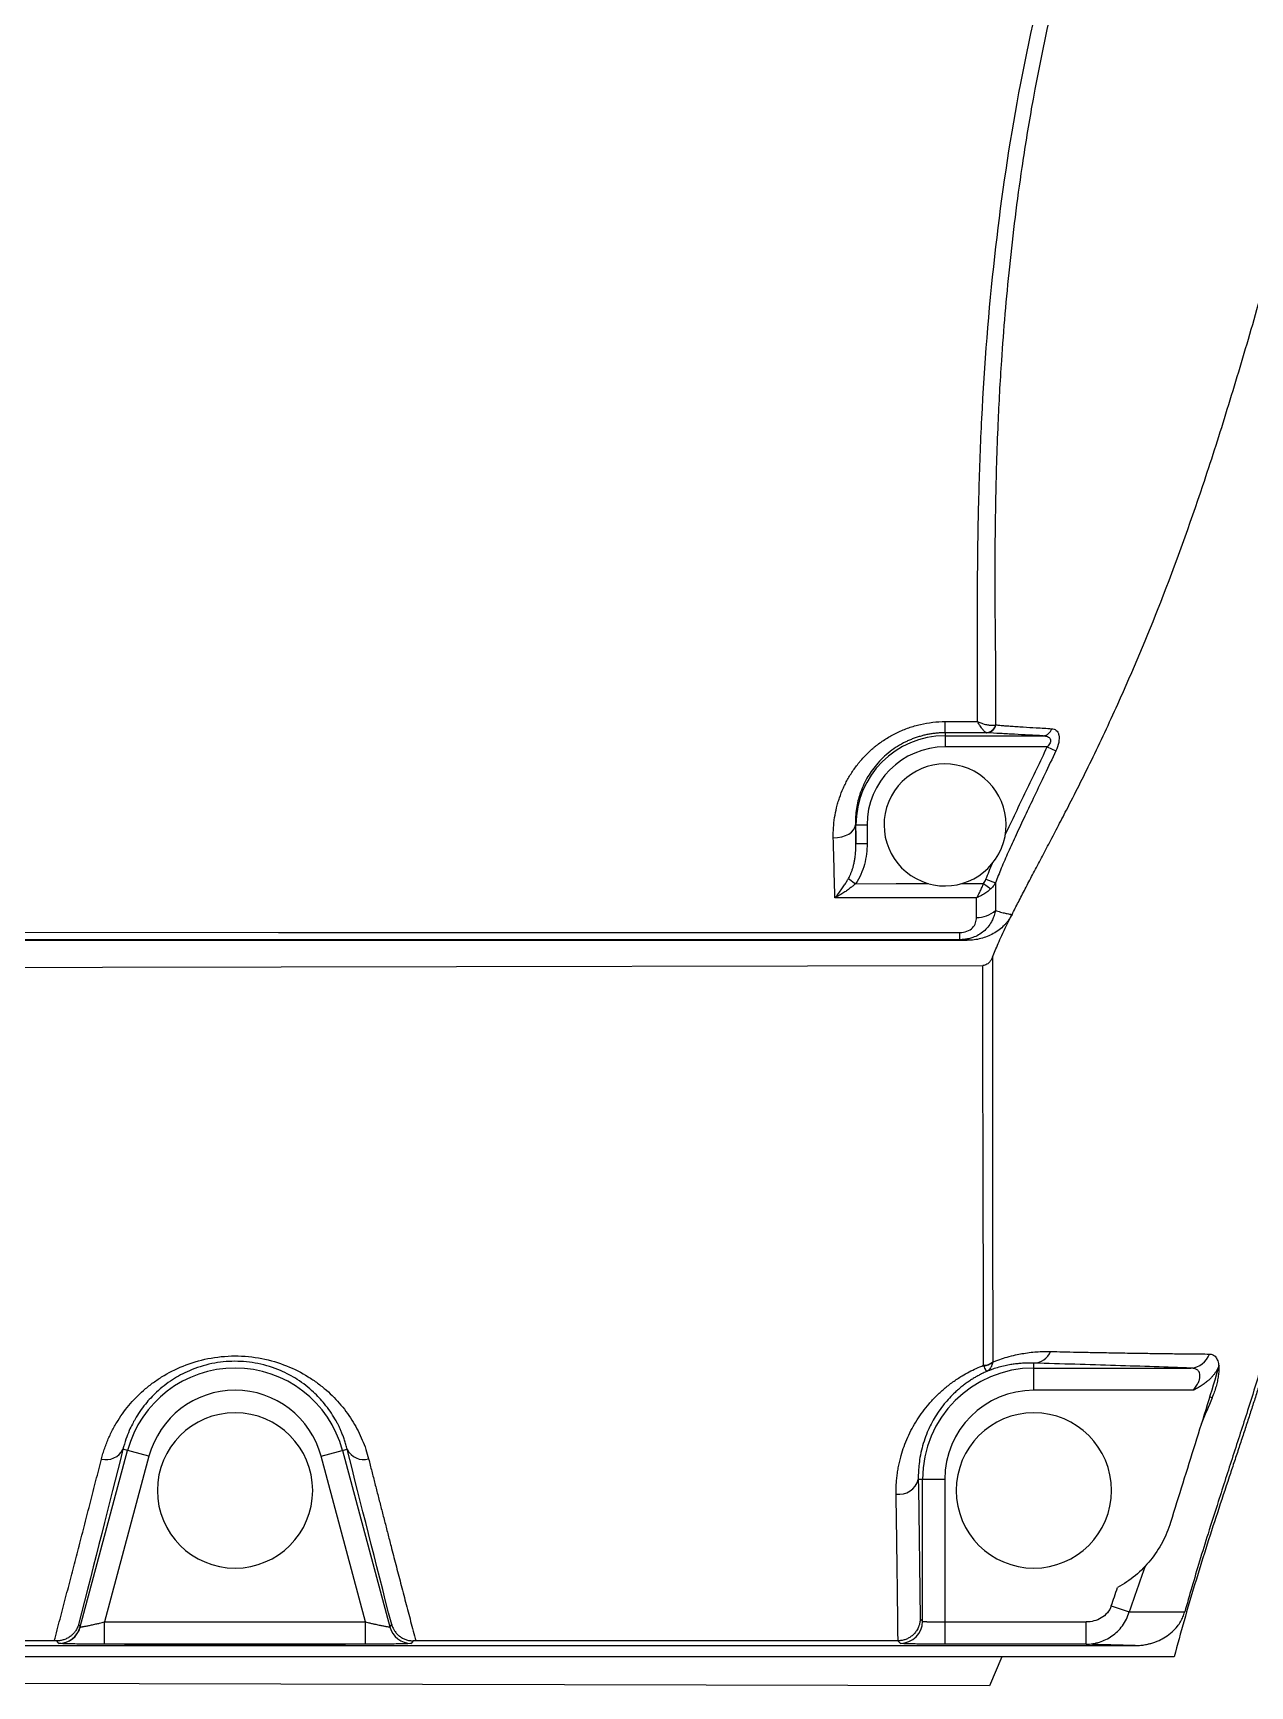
# Model space of a CAD drawing. Header units: millimetres. Extents: x -193 to 542, y 0 to 978.
# Drawn here: x -37.1 to 17.7, y 610.3 to 684.8 of the extents above; entities that cross this region are included whole.
import ezdxf

# ---------------------------------------------------------------- set-up
doc = ezdxf.new("R2010")
doc.units = ezdxf.units.MM

msp = doc.modelspace()

# ---------------------------------------------------------------- linework, layer by layer
at = {"color": 7, "linetype": 'Continuous', "lineweight": 25}
for p, q in [((4.002, 653.758), (5.458, 653.758)), ((5.88, 653.253), (4, 653.254)), ((4, 653.254), (4, 652.617)), ((4, 653.117), (8.419, 653.117)), ((8.604, 652.617), (4, 652.617)), ((8.604, 652.617), (8.991, 652.434)), ((-0.038, 649.1), (0.483, 649.1)), ((-0.017, 648.27), (-0.017, 649.1)), ((0.483, 649.1), (0.483, 648.27)), ((-0.017, 648.27), (0.483, 648.27)), ((-0.352, 646.688), (-0.035, 646.451)), ((5.734, 646.458), (6.054, 646.213)), ((5.842, 646.652), (6.268, 646.486)), ((-65.441, 643.9), (4.998, 643.9)), ((4.664, 643.924), (4.665, 644.252)), ((8, 623.617), (8, 624.84)), ((8, 624.617), (15.073, 624.617)), ((15.191, 623.617), (8, 623.617)), ((16.034, 623.276), (15.925, 623.32)), ((-34.977, 612.945), (-32.846, 620.899)), ((-31.88, 620.64), (-33.055, 620.954)), ((-24.12, 620.64), (-22.945, 620.954)), ((-23.154, 620.899), (-21.023, 612.945)), ((-31.88, 620.64), (-33.882, 613.17)), ((-22.118, 613.17), (-24.12, 620.64)), ((3.983, 619.6), (2.793, 619.6)), ((2.983, 613.204), (2.983, 619.6)), ((3.983, 619.6), (3.983, 612.17)), ((2.876, 613.311), (2.983, 613.204)), ((11.491, 613.893), (12.298, 613.625)), ((-35.058, 613.051), (-34.977, 612.945)), ((-33.882, 612.17), (-33.882, 613.17)), ((-33.882, 613.17), (-22.118, 613.17)), ((-22.118, 612.17), (-22.118, 613.17)), ((-21.023, 612.945), (-20.941, 613.052)), ((3.983, 613.17), (10.354, 613.17)), ((10.354, 612.17), (10.354, 613.17)), ((-70.248, 612.109), (12.56, 612.109)), ((-36.146, 612.32), (-57.868, 612.319)), ((-35.943, 612.204), (-36.031, 612.32)), ((-22.118, 612.17), (-33.882, 612.17)), ((-32.913, 612.144), (-32.983, 612.109)), ((-32.913, 612.144), (-23.087, 612.144)), ((-32.913, 612.109), (-32.913, 612.144)), ((-23.017, 612.109), (-23.087, 612.144)), ((-23.087, 612.144), (-23.087, 612.109)), ((-19.968, 612.32), (-20.057, 612.204)), ((1.867, 612.321), (-19.856, 612.32)), ((1.983, 612.204), (1.867, 612.321)), ((10.354, 612.17), (3.983, 612.17)), ((6.563, 611.6), (-67.044, 611.6)), ((6.563, 611.6), (6, 610.287)), ((6, 610.287), (-66.693, 610.466))]:
    msp.add_line(p, q, dxfattribs=at)
at = {"color": 7, "linetype": 'Continuous', "lineweight": 25, "flags": 128}
for points in [[(-1.037, 648.512), (-0.845, 648.527), (-0.661, 648.562), (-0.491, 648.617), (-0.341, 648.69), (-0.216, 648.779), (-0.122, 648.879), (-0.062, 648.987), (-0.038, 649.1)], [(-0.035, 646.451), (1.802, 646.453), (3.247, 646.455)], [(4.76, 646.457), (5.306, 646.458), (5.734, 646.458)], [(5.415, 645.817), (1.842, 645.813), (-0.965, 645.809)], [(4.664, 643.924), (-34.41, 643.926), (-65.111, 643.928)], [(-65.11, 644.263), (-41.386, 644.259), (-26.036, 644.257), (-10.686, 644.254), (4.665, 644.252)], [(-66.177, 642.624), (-25.927, 642.703), (5.698, 642.764)], [(16.331, 624.696), (16.34, 624.717), (16.346, 624.733)]]:
    msp.add_lwpolyline(points, dxfattribs=at)
at = {"color": 7, "linetype": 'Continuous', "lineweight": 25}
for centre, radius, start, end in [((-35.536, 653.689), 39.539, 359.36973, 0.1002), ((5.821, 653.726), 0.472, 275.48924, 345.92549), ((5.846, 653.708), 0.456, 274.1573, 347.45734), ((8.383, 653.553), 0.438, 274.73872, 344.91913), ((4, 649.1), 4.017, 90, 180), ((4, 649.1), 3.517, 90, 180), ((4, 649.1), 2.75, 337.47733, 157.47733), ((4, 649.1), 2.75, 157.47733, 337.47733), ((5.464, 646.103), 1.175, 267.48757, 313.08892), ((7.96, 625.703), 0.864, 272.65151, 336.8645), ((15.037, 625.534), 0.918, 272.24576, 341.90716), ((-28, 619.6), 5.017, 15, 165), ((8, 619.6), 5.017, 90, 180), ((5.753, 625.307), 0.565, 268.48245, 313.89703), ((5.745, 625.283), 0.563, 270.20192, 315.30974), ((-28, 619.6), 4.017, 15, 165), ((8, 619.6), 4.017, 90, 180), ((-28, 619.1), 3.5, 0, 180), ((8, 619.1), 3.5, 0, 180), ((-33.804, 621.324), 0.836, 254.98424, 333.75768), ((-22.197, 621.324), 0.835, 206.30238, 285.05193), ((1.921, 619.826), 0.901, 261.80576, 345.48185), ((-28, 619.1), 3.5, 180, 0), ((8, 619.1), 3.5, 180, 0), ((1.983, 613.205), 1, 270.02044, 359.97956), ((-35.943, 613.205), 1, 270.01484, 344.98516), ((-35.941, 613.202), 1, 270.11515, 345.0429), ((-20.057, 613.205), 1, 195.01484, 269.98516)]:
    msp.add_arc(centre, radius, start, end, dxfattribs=at)
for points, knots in [([(5.458, 653.758), (5.46, 653.993), (5.462, 654.455), (5.465, 655.141), (5.466, 655.802), (5.466, 656.44), (5.464, 657.496), (5.46, 658.826), (5.467, 661.15), (5.514, 663.952), (5.689, 668.693), (6.146, 674.565), (7.17, 681.728), (8.475, 687.63), (9.868, 692.348), (11.089, 695.848), (12.484, 699.27), (13.786, 702.04), (14.906, 704.202), (15.787, 705.807), (16.731, 707.447), (17.399, 708.542), (17.739, 709.098)], [0, 0, 0, 0, 0.0136071, 0.026691, 0.0392518, 0.0512894, 0.062804, 0.0987357, 0.1254932, 0.1910071, 0.2510171, 0.3792796, 0.4998573, 0.6244567, 0.6877894, 0.7499532, 0.8123801, 0.8747657, 0.9045353, 0.9353206, 0.9671374, 1, 1, 1, 1]), ([(18.21, 708.821), (18.04, 708.543), (17.657, 707.914), (17.032, 706.852), (16.296, 705.561), (15.465, 704.031), (14.657, 702.457), (13.834, 700.747), (13.034, 698.966), (12.293, 697.173), (10.971, 693.726), (9.341, 688.541), (8.118, 682.888), (7.347, 678.12), (6.875, 674.328), (6.548, 670.475), (6.356, 666.939), (6.26, 663.666), (6.235, 660.604), (6.249, 658.361), (6.266, 656.825), (6.276, 655.675), (6.279, 654.585), (6.279, 653.918), (6.279, 653.611)], [0, 0, 0, 0, 0.016456, 0.037197, 0.06223, 0.091567, 0.125232, 0.151709, 0.187614, 0.224077, 0.250059, 0.375014, 0.500077, 0.546025, 0.624258, 0.698536, 0.749016, 0.812301, 0.874546, 0.916513, 0.937213, 0.961168, 0.982099, 1, 1, 1, 1]), ([(7.016, 645.064), (7.111, 645.251), (7.307, 645.638), (7.617, 646.234), (7.949, 646.866), (8.303, 647.534), (8.676, 648.242), (9.068, 648.99), (9.718, 650.245), (10.645, 652.089), (12.103, 655.196), (13.833, 659.311), (15.409, 663.695), (16.678, 667.667), (17.691, 671.048), (18.587, 674.188), (19.384, 677.046), (20.087, 679.581), (20.802, 682.151), (21.296, 683.872), (21.545, 684.739)], [0, 0, 0, 0, 0.0148658, 0.0307098, 0.0475473, 0.0653947, 0.0842698, 0.1041919, 0.1251826, 0.1842749, 0.2503338, 0.3680937, 0.5001015, 0.5799747, 0.6632237, 0.749982, 0.8111395, 0.8732124, 0.9362019, 1, 1, 1, 1]), ([(-1.037, 648.512), (-1.044, 648.822), (-1.025, 649.127), (-0.956, 649.579), (-0.911, 649.804), (-0.842, 650.063), (-0.808, 650.173), (-0.785, 650.246), (-0.773, 650.282), (-0.708, 650.472), (-0.62, 650.695), (-0.499, 650.948), (-0.443, 651.055), (-0.405, 651.126), (-0.386, 651.16), (-0.284, 651.34), (-0.151, 651.55), (0.021, 651.782), (0.098, 651.879), (0.151, 651.944), (0.177, 651.974), (0.317, 652.137), (0.435, 652.261), (0.622, 652.438), (0.717, 652.524), (0.816, 652.607), (0.883, 652.661), (0.915, 652.687), (1.092, 652.823), (1.238, 652.924), (1.465, 653.063), (1.541, 653.108), (1.698, 653.193), (1.775, 653.232), (2.023, 653.35), (2.191, 653.42), (2.449, 653.51), (2.536, 653.537), (2.711, 653.588), (2.797, 653.61), (3.255, 653.715), (3.626, 653.758), (4.002, 653.758)], [0, 0, 0, 0, 0.125, 0.125, 0.1875, 0.21875, 0.234375, 0.234375, 0.25, 0.25, 0.3125, 0.34375, 0.359375, 0.359375, 0.375, 0.375, 0.4375, 0.46875, 0.484375, 0.484375, 0.5, 0.5, 0.5625, 0.5625, 0.59375, 0.609375, 0.609375, 0.625, 0.625, 0.6875, 0.6875, 0.71875, 0.71875, 0.75, 0.75, 0.8125, 0.8125, 0.84375, 0.84375, 0.875, 0.875, 1, 1, 1, 1]), ([(5.458, 653.758), (5.481, 653.748), (5.56, 653.714), (5.681, 653.67), (5.81, 653.633), (5.936, 653.605), (6.062, 653.59), (6.185, 653.59), (6.249, 653.604), (6.279, 653.611)], [0, 0, 0, 0, 0.07369, 0.251443, 0.389829, 0.501788, 0.684696, 0.851099, 1, 1, 1, 1]), ([(5.866, 653.256), (5.858, 653.259), (5.84, 653.266), (5.808, 653.287), (5.772, 653.317), (5.731, 653.359), (5.686, 653.412), (5.633, 653.481), (5.57, 653.573), (5.51, 653.669), (5.47, 653.737), (5.458, 653.758)], [0, 0, 0, 0, 0.087317, 0.180975, 0.280881, 0.386815, 0.498428, 0.610294, 0.74863, 0.923266, 1, 1, 1, 1]), ([(6.291, 653.609), (6.351, 653.603), (6.479, 653.591), (6.693, 653.573), (6.939, 653.555), (7.22, 653.535), (7.611, 653.51), (8.145, 653.478), (8.572, 653.453), (8.805, 653.439)], [0, 0, 0, 0, 0.077024, 0.164892, 0.264281, 0.375807, 0.500013, 0.727358, 1, 1, 1, 1]), ([(8.805, 653.439), (8.881, 653.435), (8.949, 653.411), (9.033, 653.34), (9.058, 653.31), (9.098, 653.239), (9.114, 653.196), (9.145, 653.056), (9.143, 652.938), (9.095, 652.689), (9.049, 652.559), (8.991, 652.434)], [0, 0, 0, 0, 0.25, 0.25, 0.375, 0.375, 0.5, 0.5, 0.75, 0.75, 1, 1, 1, 1]), ([(4, 653.254), (3.939, 653.253), (3.817, 653.251), (3.635, 653.238), (3.453, 653.218), (3.272, 653.189), (3.092, 653.152), (2.914, 653.107), (2.738, 653.054), (2.564, 652.992), (2.393, 652.923), (2.022, 652.753), (1.477, 652.41), (0.892, 651.841), (0.442, 651.186), (0.198, 650.627), (0.068, 650.171), (0.001, 649.836), (-0.04, 649.475), (-0.039, 649.228), (-0.038, 649.1)], [0, 0, 0, 0, 0.02459, 0.049234, 0.073955, 0.098777, 0.123723, 0.148815, 0.174077, 0.19953, 0.225196, 0.251095, 0.371612, 0.501218, 0.620013, 0.750887, 0.806053, 0.865961, 0.930612, 1, 1, 1, 1]), ([(8.419, 653.117), (7.989, 653.139), (7.556, 653.162), (6.913, 653.196), (6.7, 653.207), (6.281, 653.23), (6.075, 653.242), (5.88, 653.253)], [0, 0, 0, 0, 0.5, 0.5, 0.75, 0.75, 1, 1, 1, 1]), ([(8.419, 653.117), (8.494, 653.115), (8.562, 653.103), (8.675, 653.056), (8.717, 653.02), (8.758, 652.927), (8.756, 652.868), (8.708, 652.744), (8.662, 652.679), (8.604, 652.617)], [0, 0, 0, 0, 0.25, 0.25, 0.5, 0.5, 0.75, 0.75, 1, 1, 1, 1]), ([(8.991, 652.434), (8.825, 652.084), (8.505, 651.406), (8.037, 650.428), (7.604, 649.518), (7.207, 648.675), (6.852, 647.894), (6.537, 647.173), (6.354, 646.708), (6.268, 646.486)], [0, 0, 0, 0, 0.17775, 0.343421, 0.497301, 0.63966, 0.77074, 0.890773, 1, 1, 1, 1]), ([(6.713, 648.65), (7.022, 649.314), (7.34, 649.974), (7.974, 651.295), (8.291, 651.955), (8.604, 652.617)], [0, 0, 0, 0, 0.5, 0.5, 1, 1, 1, 1]), ([(-0.352, 646.688), (-0.335, 646.719), (-0.299, 646.785), (-0.251, 646.894), (-0.203, 647.016), (-0.159, 647.152), (-0.119, 647.301), (-0.084, 647.463), (-0.053, 647.652), (-0.029, 647.87), (-0.017, 648.082), (-0.017, 648.218), (-0.017, 648.27)], [0, 0, 0, 0, 0.06525, 0.137841, 0.217786, 0.305058, 0.399601, 0.501332, 0.609715, 0.750203, 0.904896, 1, 1, 1, 1]), ([(0.483, 648.27), (0.483, 647.948), (0.446, 647.631), (0.325, 647.169), (0.273, 647.015), (0.141, 646.721), (0.062, 646.581), (-0.035, 646.451)], [0, 0, 0, 0, 0.5, 0.5, 0.75, 0.75, 1, 1, 1, 1]), ([(-0.965, 645.809), (-0.943, 645.836), (-0.887, 645.904), (-0.782, 646.038), (-0.658, 646.207), (-0.536, 646.386), (-0.436, 646.544), (-0.378, 646.643), (-0.352, 646.688)], [0, 0, 0, 0, 0.103921, 0.270258, 0.500797, 0.697828, 0.864467, 1, 1, 1, 1]), ([(-0.035, 646.451), (-0.068, 646.423), (-0.139, 646.362), (-0.26, 646.266), (-0.403, 646.159), (-0.569, 646.043), (-0.758, 645.921), (-0.894, 645.848), (-0.965, 645.809)], [0, 0, 0, 0, 0.110044, 0.242907, 0.398643, 0.577079, 0.777773, 1, 1, 1, 1]), ([(5.415, 645.817), (5.423, 645.829), (5.451, 645.874), (5.495, 645.948), (5.544, 646.037), (5.601, 646.148), (5.665, 646.286), (5.713, 646.404), (5.734, 646.458)], [0, 0, 0, 0, 0.067212, 0.25155, 0.389929, 0.502643, 0.769968, 1, 1, 1, 1]), ([(6.054, 646.213), (6.034, 646.195), (5.991, 646.157), (5.921, 646.101), (5.841, 646.042), (5.761, 645.99), (5.675, 645.939), (5.586, 645.892), (5.496, 645.85), (5.439, 645.827), (5.415, 645.817)], [0, 0, 0, 0, 0.108456, 0.22773, 0.357581, 0.497586, 0.601345, 0.749458, 0.895663, 1, 1, 1, 1]), ([(6.268, 646.486), (6.252, 646.458), (6.22, 646.405), (6.167, 646.333), (6.112, 646.269), (6.073, 646.231), (6.054, 646.213)], [0, 0, 0, 0, 0.27533, 0.534559, 0.776445, 1, 1, 1, 1]), ([(6.267, 645.246), (6.259, 645.207), (6.244, 645.131), (6.212, 645.022), (6.175, 644.918), (6.133, 644.82), (6.059, 644.675), (5.937, 644.494), (5.742, 644.295), (5.512, 644.134), (5.28, 644.029), (5.063, 643.967), (4.868, 643.932), (4.732, 643.927), (4.664, 643.924)], [0, 0, 0, 0, 0.052945, 0.104427, 0.154369, 0.202703, 0.249373, 0.376889, 0.499475, 0.624624, 0.749478, 0.830672, 0.914254, 1, 1, 1, 1]), ([(6.267, 645.246), (6.302, 645.233), (6.375, 645.207), (6.494, 645.172), (6.636, 645.136), (6.81, 645.1), (6.944, 645.076), (7.016, 645.064)], [0, 0, 0, 0, 0.1583687, 0.3248292, 0.4995909, 0.7317874, 1, 1, 1, 1]), ([(4.665, 644.252), (4.776, 644.252), (4.887, 644.269), (5.084, 644.34), (5.17, 644.395), (5.301, 644.529), (5.345, 644.605), (5.401, 644.765), (5.412, 644.847), (5.413, 644.93)], [0, 0, 0, 0, 0.25, 0.25, 0.5, 0.5, 0.75, 0.75, 1, 1, 1, 1]), ([(7.016, 645.064), (6.997, 645.028), (6.96, 644.957), (6.895, 644.854), (6.823, 644.755), (6.745, 644.66), (6.621, 644.525), (6.435, 644.363), (6.178, 644.196), (5.9, 644.064), (5.608, 643.97), (5.305, 643.911), (5.101, 643.904), (4.998, 643.9)], [0, 0, 0, 0, 0.049386, 0.098836, 0.148551, 0.198728, 0.249559, 0.373204, 0.499389, 0.623383, 0.749179, 0.874208, 1, 1, 1, 1]), ([(6.134, 643.132), (6.174, 643.233), (6.258, 643.443), (6.398, 643.769), (6.568, 644.144), (6.775, 644.579), (6.932, 644.896), (7.016, 645.064)], [0, 0, 0, 0, 0.152887, 0.319667, 0.500415, 0.735542, 1, 1, 1, 1]), ([(6.134, 643.132), (6.123, 643.105), (6.101, 643.053), (6.06, 642.985), (6.017, 642.927), (5.961, 642.868), (5.888, 642.814), (5.794, 642.772), (5.729, 642.766), (5.698, 642.764)], [0, 0, 0, 0, 0.145531, 0.277638, 0.395563, 0.49885, 0.678668, 0.845027, 1, 1, 1, 1]), ([(6.134, 643.132), (6.134, 642.953), (6.134, 642.594), (6.134, 642.065), (6.134, 641.542), (6.134, 641.025), (6.134, 640.514), (6.134, 640.008), (6.135, 639.508), (6.135, 639.013), (6.135, 638.523), (6.135, 638.038), (6.136, 637.558), (6.136, 637.081), (6.136, 636.608), (6.137, 636.139), (6.137, 635.673), (6.137, 635.209), (6.138, 634.747), (6.138, 634.287), (6.139, 633.617), (6.14, 632.739), (6.141, 631.653), (6.142, 630.563), (6.143, 629.464), (6.144, 628.352), (6.144, 627.223), (6.145, 626.076), (6.145, 625.292), (6.145, 624.9)], [0, 0, 0, 0, 0.026206, 0.052425, 0.078656, 0.104902, 0.131161, 0.157435, 0.183721, 0.210021, 0.236331, 0.26265, 0.288976, 0.315311, 0.341655, 0.368009, 0.394375, 0.420751, 0.447138, 0.473537, 0.499945, 0.562878, 0.625688, 0.688372, 0.750937, 0.813389, 0.875722, 0.937926, 1, 1, 1, 1]), ([(5.738, 624.742), (5.737, 624.936), (5.736, 625.32), (5.735, 625.885), (5.733, 626.436), (5.732, 626.973), (5.731, 627.497), (5.729, 628.009), (5.728, 628.508), (5.727, 628.995), (5.725, 629.472), (5.724, 629.937), (5.723, 630.392), (5.722, 630.837), (5.72, 631.273), (5.719, 631.7), (5.718, 632.118), (5.717, 632.528), (5.716, 632.93), (5.715, 633.325), (5.714, 633.712), (5.713, 634.092), (5.712, 634.465), (5.711, 634.831), (5.71, 635.191), (5.709, 635.544), (5.709, 635.891), (5.708, 636.231), (5.707, 636.564), (5.706, 636.892), (5.706, 637.212), (5.705, 637.527), (5.704, 637.834), (5.704, 638.136), (5.703, 638.43), (5.703, 638.718), (5.702, 638.999), (5.702, 639.273), (5.701, 639.54), (5.701, 639.8), (5.7, 640.053), (5.7, 640.299), (5.7, 640.536), (5.699, 640.767), (5.699, 640.989), (5.699, 641.204), (5.699, 641.41), (5.698, 641.609), (5.698, 641.799), (5.698, 641.981), (5.698, 642.154), (5.698, 642.319), (5.698, 642.475), (5.698, 642.622), (5.698, 642.718), (5.698, 642.764)], [0, 0, 0, 0, 0.03092, 0.061378, 0.091371, 0.120901, 0.149967, 0.178569, 0.206708, 0.234383, 0.261594, 0.288342, 0.314626, 0.340447, 0.365804, 0.390698, 0.415129, 0.439097, 0.462602, 0.485644, 0.508223, 0.530338, 0.55199, 0.573178, 0.593903, 0.614164, 0.633962, 0.653296, 0.672167, 0.690573, 0.708515, 0.725993, 0.743006, 0.759556, 0.775642, 0.791264, 0.806422, 0.821116, 0.835347, 0.849114, 0.862417, 0.875256, 0.887632, 0.899544, 0.910993, 0.921979, 0.932501, 0.94256, 0.952156, 0.961289, 0.969958, 0.978164, 0.985906, 0.993185, 1, 1, 1, 1]), ([(19.253, 627.817), (19.212, 627.64), (19.13, 627.283), (18.995, 626.745), (18.851, 626.202), (18.698, 625.652), (18.536, 625.095), (18.367, 624.531), (18.191, 623.958), (18.008, 623.378), (17.819, 622.789), (17.625, 622.191), (17.426, 621.584), (17.222, 620.967), (17.014, 620.34), (16.695, 619.38), (16.268, 618.091), (15.746, 616.473), (15.243, 614.853), (14.765, 613.23), (14.471, 612.143), (14.324, 611.6)], [0, 0, 0, 0, 0.0322122, 0.064887, 0.0980468, 0.1317125, 0.1659036, 0.200639, 0.2359366, 0.2718137, 0.3082845, 0.3453609, 0.3830547, 0.4213774, 0.4603402, 0.4999543, 0.6003682, 0.7006499, 0.8007313, 0.9005563, 1, 1, 1, 1]), ([(19.055, 627.715), (19.014, 627.542), (18.931, 627.185), (18.793, 626.637), (18.639, 626.059), (18.471, 625.452), (18.287, 624.816), (18.011, 623.895), (17.573, 622.503), (16.975, 620.654), (16.375, 618.805), (15.871, 617.224), (15.474, 615.933), (15.122, 614.758), (14.904, 613.993), (14.799, 613.621)], [0, 0, 0, 0, 0.036229, 0.0746296, 0.1152089, 0.1579729, 0.2029268, 0.2500748, 0.3539561, 0.5000563, 0.64608, 0.7500486, 0.8379732, 0.9212877, 1, 1, 1, 1]), ([(-34.021, 620.517), (-33.999, 620.599), (-33.955, 620.764), (-33.876, 621.007), (-33.787, 621.246), (-33.689, 621.481), (-33.581, 621.712), (-33.463, 621.938), (-33.223, 622.355), (-32.816, 622.931), (-32.253, 623.512), (-31.74, 623.929), (-31.17, 624.319), (-30.362, 624.736), (-29.239, 625.078), (-28.01, 625.204), (-26.78, 625.083), (-25.656, 624.744), (-24.846, 624.329), (-24.274, 623.94), (-23.758, 623.524), (-23.194, 622.945), (-22.747, 622.316), (-22.449, 621.782), (-22.26, 621.374), (-22.1, 620.953), (-22.02, 620.663), (-21.98, 620.518)], [0, 0, 0, 0, 0.018008, 0.03591, 0.053722, 0.071461, 0.089144, 0.106788, 0.124409, 0.188276, 0.249319, 0.281127, 0.311884, 0.374419, 0.43708, 0.499682, 0.562203, 0.624889, 0.687349, 0.718167, 0.750067, 0.810963, 0.874692, 0.905758, 0.936935, 0.968319, 1, 1, 1, 1]), ([(6.145, 624.888), (6.193, 624.906), (6.298, 624.946), (6.514, 625.023), (6.811, 625.119), (7.146, 625.203), (7.48, 625.272), (7.793, 625.319), (8.12, 625.351), (8.44, 625.368), (8.65, 625.365), (8.755, 625.364)], [0, 0, 0, 0, 0.0581145, 0.1252228, 0.250255, 0.3944123, 0.499839, 0.6261461, 0.7494709, 0.8747089, 1, 1, 1, 1]), ([(8.755, 625.364), (8.942, 625.359), (9.337, 625.35), (9.962, 625.336), (10.686, 625.322), (11.533, 625.307), (12.403, 625.292), (13.325, 625.278), (14.158, 625.267), (14.914, 625.258), (15.468, 625.253), (15.778, 625.25), (15.909, 625.249)], [0, 0, 0, 0, 0.075174, 0.158446, 0.250002, 0.365463, 0.499984, 0.60606, 0.749982, 0.85568, 0.939063, 1, 1, 1, 1]), ([(15.909, 625.249), (15.967, 625.249), (16.02, 625.238), (16.117, 625.194), (16.16, 625.159), (16.234, 625.067), (16.264, 625.01), (16.309, 624.87), (16.324, 624.787), (16.331, 624.696)], [0, 0, 0, 0, 0.25, 0.25, 0.5, 0.5, 0.75, 0.75, 1, 1, 1, 1]), ([(-22.945, 620.954), (-22.964, 621.027), (-23.001, 621.168), (-23.065, 621.369), (-23.13, 621.552), (-23.197, 621.72), (-23.263, 621.87), (-23.327, 622.005), (-23.388, 622.124), (-23.444, 622.228), (-23.613, 622.528), (-23.922, 622.977), (-24.48, 623.576), (-25.135, 624.09), (-25.966, 624.538), (-26.922, 624.846), (-28.008, 624.958), (-29.094, 624.842), (-30.048, 624.532), (-30.876, 624.082), (-31.529, 623.567), (-32.086, 622.968), (-32.422, 622.476), (-32.643, 622.069), (-32.784, 621.773), (-32.934, 621.395), (-33.012, 621.11), (-33.055, 620.954)], [0, 0, 0, 0, 0.019263, 0.037195, 0.053794, 0.069058, 0.082988, 0.095581, 0.106837, 0.116756, 0.125335, 0.192928, 0.250091, 0.3172, 0.375194, 0.440527, 0.500285, 0.560048, 0.625389, 0.683352, 0.750447, 0.80768, 0.875427, 0.896431, 0.924202, 0.95873, 1, 1, 1, 1]), ([(1.792, 618.934), (1.792, 619.018), (1.791, 619.186), (1.804, 619.436), (1.825, 619.685), (1.858, 619.933), (1.901, 620.179), (1.954, 620.425), (2.07, 620.871), (2.297, 621.501), (2.716, 622.285), (3.168, 622.898), (3.595, 623.357), (3.952, 623.686), (4.341, 623.991), (4.723, 624.244), (5.079, 624.445), (5.401, 624.605), (5.627, 624.697), (5.738, 624.742)], [0, 0, 0, 0, 0.035334, 0.070702, 0.106134, 0.141666, 0.177328, 0.213154, 0.249174, 0.375058, 0.499091, 0.623514, 0.687022, 0.748883, 0.8125, 0.874055, 0.91708, 0.958996, 1, 1, 1, 1]), ([(5.882, 624.469), (5.827, 624.444), (5.715, 624.392), (5.552, 624.308), (5.388, 624.217), (5.227, 624.119), (5.066, 624.014), (4.908, 623.901), (4.751, 623.781), (4.598, 623.653), (4.316, 623.4), (3.92, 622.973), (3.525, 622.399), (3.188, 621.739), (2.984, 621.151), (2.866, 620.608), (2.815, 620.228), (2.792, 619.898), (2.793, 619.693), (2.793, 619.6)], [0, 0, 0, 0, 0.02449, 0.049788, 0.075915, 0.102891, 0.130732, 0.159455, 0.189075, 0.219603, 0.251051, 0.365748, 0.500613, 0.60166, 0.750587, 0.827075, 0.894128, 0.951764, 1, 1, 1, 1]), ([(5.882, 624.469), (5.88, 624.469), (5.875, 624.47), (5.865, 624.481), (5.854, 624.496), (5.844, 624.513), (5.826, 624.546), (5.796, 624.606), (5.763, 624.683), (5.747, 624.72)], [0, 0, 0, 0, 0.129751, 0.245186, 0.345693, 0.430915, 0.500686, 0.761459, 1, 1, 1, 1]), ([(6.145, 624.888), (6.141, 624.864), (6.132, 624.817), (6.112, 624.749), (6.085, 624.683), (6.047, 624.613), (5.984, 624.53), (5.921, 624.492), (5.882, 624.469)], [0, 0, 0, 0, 0.112493, 0.233407, 0.362683, 0.500118, 0.694548, 1, 1, 1, 1]), ([(8, 624.84), (7.931, 624.842), (7.795, 624.845), (7.587, 624.84), (7.379, 624.826), (7.171, 624.804), (6.946, 624.771), (6.696, 624.723), (6.424, 624.655), (6.188, 624.582), (6.008, 624.518), (5.92, 624.484), (5.882, 624.469)], [0, 0, 0, 0, 0.1029338, 0.2043918, 0.3043815, 0.402911, 0.4999883, 0.6204406, 0.7496342, 0.8746938, 0.9458156, 1, 1, 1, 1]), ([(15.073, 624.617), (14.02, 624.656), (12.873, 624.693), (11.08, 624.749), (10.47, 624.767), (9.239, 624.804), (8.617, 624.822), (8, 624.84)], [0, 0, 0, 0, 0.5, 0.5, 0.75, 0.75, 1, 1, 1, 1]), ([(16.346, 624.733), (16.003, 623.549), (15.634, 622.371), (14.894, 620.018), (14.523, 618.841), (14.165, 617.661)], [0, 0, 0, 0, 0.5, 0.5, 1, 1, 1, 1]), ([(15.191, 623.617), (15.214, 623.647), (15.26, 623.706), (15.32, 623.796), (15.372, 623.884), (15.414, 623.97), (15.447, 624.052), (15.47, 624.13), (15.484, 624.204), (15.489, 624.272), (15.483, 624.36), (15.448, 624.459), (15.363, 624.547), (15.237, 624.605), (15.13, 624.613), (15.073, 624.617)], [0, 0, 0, 0, 0.065674, 0.128001, 0.187267, 0.243802, 0.297988, 0.35026, 0.401098, 0.451028, 0.5006, 0.607933, 0.724549, 0.8543, 1, 1, 1, 1]), ([(16.331, 624.696), (16.314, 624.657), (16.279, 624.578), (16.215, 624.465), (16.141, 624.356), (16.057, 624.251), (15.964, 624.149), (15.85, 624.041), (15.709, 623.928), (15.546, 623.817), (15.372, 623.712), (15.253, 623.65), (15.191, 623.617)], [0, 0, 0, 0, 0.080053, 0.160751, 0.242622, 0.326172, 0.411875, 0.500175, 0.620172, 0.749574, 0.868484, 1, 1, 1, 1]), ([(16.332, 624.683), (16.333, 624.651), (16.337, 624.588), (16.334, 624.485), (16.327, 624.377), (16.314, 624.265), (16.295, 624.146), (16.263, 623.986), (16.212, 623.781), (16.133, 623.529), (16.067, 623.361), (16.034, 623.276)], [0, 0, 0, 0, 0.0833, 0.165887, 0.248297, 0.331071, 0.414748, 0.499853, 0.663368, 0.828978, 1, 1, 1, 1]), ([(-36.146, 612.32), (-36.103, 612.483), (-36.017, 612.811), (-35.889, 613.297), (-35.762, 613.779), (-35.637, 614.258), (-35.513, 614.733), (-35.39, 615.204), (-35.268, 615.671), (-35.148, 616.135), (-34.981, 616.776), (-34.77, 617.592), (-34.517, 618.576), (-34.266, 619.554), (-34.103, 620.194), (-34.021, 620.517)], [0, 0, 0, 0, 0.055312, 0.110697, 0.166154, 0.22168, 0.277277, 0.332947, 0.388692, 0.444513, 0.50041, 0.622627, 0.746623, 0.872412, 1, 1, 1, 1]), ([(-21.98, 620.518), (-21.933, 620.333), (-21.839, 619.966), (-21.697, 619.408), (-21.554, 618.849), (-21.409, 618.287), (-21.264, 617.724), (-21.118, 617.158), (-20.95, 616.505), (-20.757, 615.761), (-20.538, 614.92), (-20.315, 614.066), (-20.088, 613.201), (-19.933, 612.614), (-19.856, 612.32)], [0, 0, 0, 0, 0.073188, 0.145804, 0.217846, 0.289317, 0.360219, 0.430556, 0.500326, 0.600708, 0.700861, 0.800788, 0.900502, 1, 1, 1, 1]), ([(1.88, 612.321), (1.878, 612.501), (1.874, 612.865), (1.868, 613.407), (1.862, 613.952), (1.855, 614.5), (1.848, 615.049), (1.841, 615.601), (1.833, 616.154), (1.826, 616.709), (1.818, 617.264), (1.809, 617.821), (1.801, 618.38), (1.795, 618.749), (1.792, 618.934)], [0, 0, 0, 0, 0.07673, 0.154663, 0.233794, 0.314121, 0.395648, 0.478378, 0.562313, 0.647451, 0.733791, 0.821329, 0.910064, 1, 1, 1, 1]), ([(14.165, 617.661), (14.07, 617.349), (13.946, 617.05), (13.64, 616.477), (13.459, 616.205), (13.052, 615.705), (12.824, 615.476), (12.324, 615.061), (12.055, 614.879), (11.773, 614.725)], [0, 0, 0, 0, 0.25, 0.25, 0.5, 0.5, 0.75, 0.75, 1, 1, 1, 1]), ([(2.876, 613.311), (2.875, 613.28), (2.873, 613.221), (2.86, 613.138), (2.844, 613.067), (2.825, 613.006), (2.789, 612.909), (2.723, 612.782), (2.61, 612.638), (2.482, 612.523), (2.341, 612.433), (2.19, 612.37), (2.036, 612.33), (1.931, 612.324), (1.88, 612.321)], [0, 0, 0, 0, 0.064639, 0.122006, 0.172098, 0.214917, 0.250463, 0.383412, 0.500225, 0.608935, 0.712741, 0.812135, 0.907678, 1, 1, 1, 1]), ([(2.983, 613.204), (2.984, 613.203), (2.987, 613.201), (3.003, 613.198), (3.026, 613.195), (3.054, 613.192), (3.087, 613.189), (3.124, 613.187), (3.162, 613.185), (3.201, 613.183), (3.241, 613.181), (3.315, 613.179), (3.434, 613.175), (3.61, 613.172), (3.795, 613.17), (3.921, 613.17), (3.983, 613.17)], [0, 0, 0, 0, 0.063743, 0.124442, 0.182097, 0.236707, 0.288273, 0.336794, 0.382269, 0.424699, 0.464083, 0.500422, 0.630321, 0.756881, 0.880106, 1, 1, 1, 1]), ([(11.491, 613.893), (11.415, 613.662), (11.243, 613.473), (10.936, 613.291), (10.823, 613.245), (10.593, 613.185), (10.475, 613.17), (10.354, 613.17)], [0, 0, 0, 0, 0.5, 0.5, 0.75, 0.75, 1, 1, 1, 1]), ([(10.354, 612.17), (10.559, 612.171), (10.761, 612.202), (11.154, 612.325), (11.347, 612.418), (11.609, 612.602), (11.693, 612.67), (11.85, 612.824), (11.925, 612.909), (12.126, 613.184), (12.233, 613.396), (12.298, 613.625)], [0, 0, 0, 0, 0.25, 0.25, 0.5, 0.5, 0.625, 0.625, 0.75, 0.75, 1, 1, 1, 1]), ([(12.298, 613.625), (12.445, 613.624), (12.784, 613.624), (13.351, 613.624), (14.042, 613.622), (14.532, 613.622), (14.799, 613.621)], [0, 0, 0, 0, 0.170681, 0.393791, 0.670272, 1, 1, 1, 1]), ([(12.561, 612.109), (12.61, 612.11), (12.731, 612.111), (12.923, 612.13), (13.11, 612.163), (13.354, 612.223), (13.626, 612.322), (13.95, 612.497), (14.231, 612.71), (14.455, 612.948), (14.613, 613.179), (14.726, 613.395), (14.775, 613.547), (14.799, 613.621)], [0, 0, 0, 0, 0.05159, 0.124884, 0.19959, 0.248805, 0.384709, 0.498534, 0.629167, 0.74846, 0.835178, 0.919102, 1, 1, 1, 1]), ([(-35.058, 613.051), (-35.068, 613.019), (-35.088, 612.956), (-35.128, 612.869), (-35.171, 612.792), (-35.218, 612.725), (-35.265, 612.666), (-35.312, 612.616), (-35.357, 612.574), (-35.432, 612.511), (-35.546, 612.436), (-35.706, 612.368), (-35.868, 612.327), (-35.978, 612.322), (-36.031, 612.32)], [0, 0, 0, 0, 0.0823, 0.158935, 0.229907, 0.295219, 0.354874, 0.408878, 0.457238, 0.499964, 0.636849, 0.765435, 0.886266, 1, 1, 1, 1]), ([(-34.975, 612.944), (-34.973, 612.944), (-34.967, 612.943), (-34.947, 612.945), (-34.918, 612.949), (-34.88, 612.956), (-34.832, 612.964), (-34.775, 612.975), (-34.709, 612.987), (-34.612, 613.007), (-34.469, 613.037), (-34.288, 613.077), (-34.089, 613.122), (-33.956, 613.153), (-33.882, 613.17)], [0, 0, 0, 0, 0.056135, 0.113143, 0.171158, 0.230308, 0.290711, 0.352481, 0.415723, 0.480535, 0.605575, 0.745523, 0.857018, 1, 1, 1, 1]), ([(-22.118, 613.17), (-22.085, 613.162), (-22.023, 613.148), (-21.933, 613.127), (-21.853, 613.109), (-21.781, 613.093), (-21.665, 613.066), (-21.514, 613.034), (-21.34, 612.997), (-21.2, 612.969), (-21.099, 612.951), (-21.036, 612.942), (-21.027, 612.944), (-21.023, 612.945)], [0, 0, 0, 0, 0.061075, 0.117066, 0.167975, 0.213804, 0.254557, 0.39489, 0.520257, 0.650679, 0.77329, 0.887522, 1, 1, 1, 1]), ([(-20.941, 613.052), (-20.935, 613.03), (-20.918, 612.975), (-20.878, 612.88), (-20.81, 612.759), (-20.715, 612.639), (-20.594, 612.529), (-20.462, 612.442), (-20.306, 612.373), (-20.142, 612.328), (-20.025, 612.323), (-19.968, 612.32)], [0, 0, 0, 0, 0.05563, 0.138369, 0.249727, 0.390831, 0.499851, 0.631215, 0.749973, 0.878993, 1, 1, 1, 1]), ([(-33.882, 612.17), (-34.118, 612.17), (-34.37, 612.171), (-34.86, 612.174), (-35.095, 612.176), (-35.492, 612.183), (-35.651, 612.186), (-35.867, 612.195), (-35.924, 612.199), (-35.939, 612.203)], [0, 0, 0, 0, 0.25, 0.25, 0.5, 0.5, 0.75, 0.75, 1, 1, 1, 1]), ([(-20.057, 612.204), (-20.06, 612.2), (-20.107, 612.196), (-20.311, 612.188), (-20.469, 612.183), (-20.87, 612.177), (-21.112, 612.174), (-21.616, 612.171), (-21.876, 612.17), (-22.118, 612.17)], [0, 0, 0, 0, 0.25, 0.25, 0.5, 0.5, 0.75, 0.75, 1, 1, 1, 1]), ([(3.983, 612.17), (3.749, 612.17), (3.497, 612.171), (3.01, 612.174), (2.775, 612.177), (2.386, 612.183), (2.233, 612.188), (2.034, 612.196), (1.987, 612.2), (1.983, 612.204)], [0, 0, 0, 0, 0.25, 0.25, 0.5, 0.5, 0.75, 0.75, 1, 1, 1, 1]), ([(14.324, 611.6), (14.161, 611.6), (13.858, 611.6), (13.428, 611.6), (13.061, 611.6), (12.758, 611.6), (12.241, 611.6), (11.53, 611.6), (10.241, 611.6), (8.905, 611.6), (7.55, 611.6), (6.864, 611.6), (6.563, 611.6)], [0, 0, 0, 0, 0.068416, 0.127555, 0.177455, 0.218223, 0.249997, 0.385651, 0.499975, 0.749994, 0.890402, 1, 1, 1, 1])]:
    msp.add_open_spline(points, degree=3, knots=knots, dxfattribs=at)
for points in [[(6.279, 653.611), (6.283, 653.61), (6.287, 653.61), (6.291, 653.609)], [(5.88, 653.253), (5.875, 653.254), (5.871, 653.255), (5.866, 653.256)], [(-0.038, 649.1), (-0.031, 648.821), (-0.024, 648.545), (-0.017, 648.27)], [(-0.965, 645.809), (-0.99, 646.686), (-1.014, 647.588), (-1.037, 648.512)], [(5.842, 646.652), (5.936, 646.893), (6.034, 647.131), (6.136, 647.368)], [(5.734, 646.458), (5.78, 646.518), (5.814, 646.583), (5.842, 646.652)], [(6.268, 646.486), (6.267, 646.067), (6.267, 645.653), (6.267, 645.246)], [(5.413, 644.93), (5.413, 645.223), (5.414, 645.518), (5.415, 645.817)], [(4.998, 643.9), (4.883, 643.908), (4.771, 643.916), (4.664, 643.924)], [(5.747, 624.72), (5.744, 624.728), (5.741, 624.735), (5.738, 624.742)], [(6.145, 624.9), (6.145, 624.896), (6.145, 624.892), (6.145, 624.888)], [(16.034, 623.276), (15.871, 622.881), (15.708, 622.487), (15.545, 622.092)], [(-33.055, 620.954), (-33.665, 618.516), (-34.324, 615.913), (-35.058, 613.051)], [(-20.941, 613.052), (-21.675, 615.911), (-22.334, 618.515), (-22.945, 620.954)], [(2.793, 619.6), (2.823, 617.63), (2.852, 615.549), (2.876, 613.311)], [(13.026, 615.693), (12.776, 615.007), (12.533, 614.317), (12.298, 613.625)], [(11.491, 613.893), (11.584, 614.171), (11.678, 614.448), (11.773, 614.725)], [(-34.977, 612.945), (-34.977, 612.945), (-34.976, 612.945), (-34.975, 612.944)], [(-36.031, 612.32), (-36.069, 612.32), (-36.108, 612.32), (-36.146, 612.32)], [(-35.939, 612.203), (-35.941, 612.203), (-35.943, 612.204), (-35.943, 612.204)], [(-19.856, 612.32), (-19.893, 612.32), (-19.931, 612.32), (-19.968, 612.32)], [(1.867, 612.321), (1.871, 612.321), (1.876, 612.321), (1.88, 612.321)], [(12.56, 612.109), (11.848, 612.129), (11.111, 612.15), (10.354, 612.17)]]:
    msp.add_open_spline(points, degree=3, dxfattribs=at)

doc.saveas('drawing.dxf')
